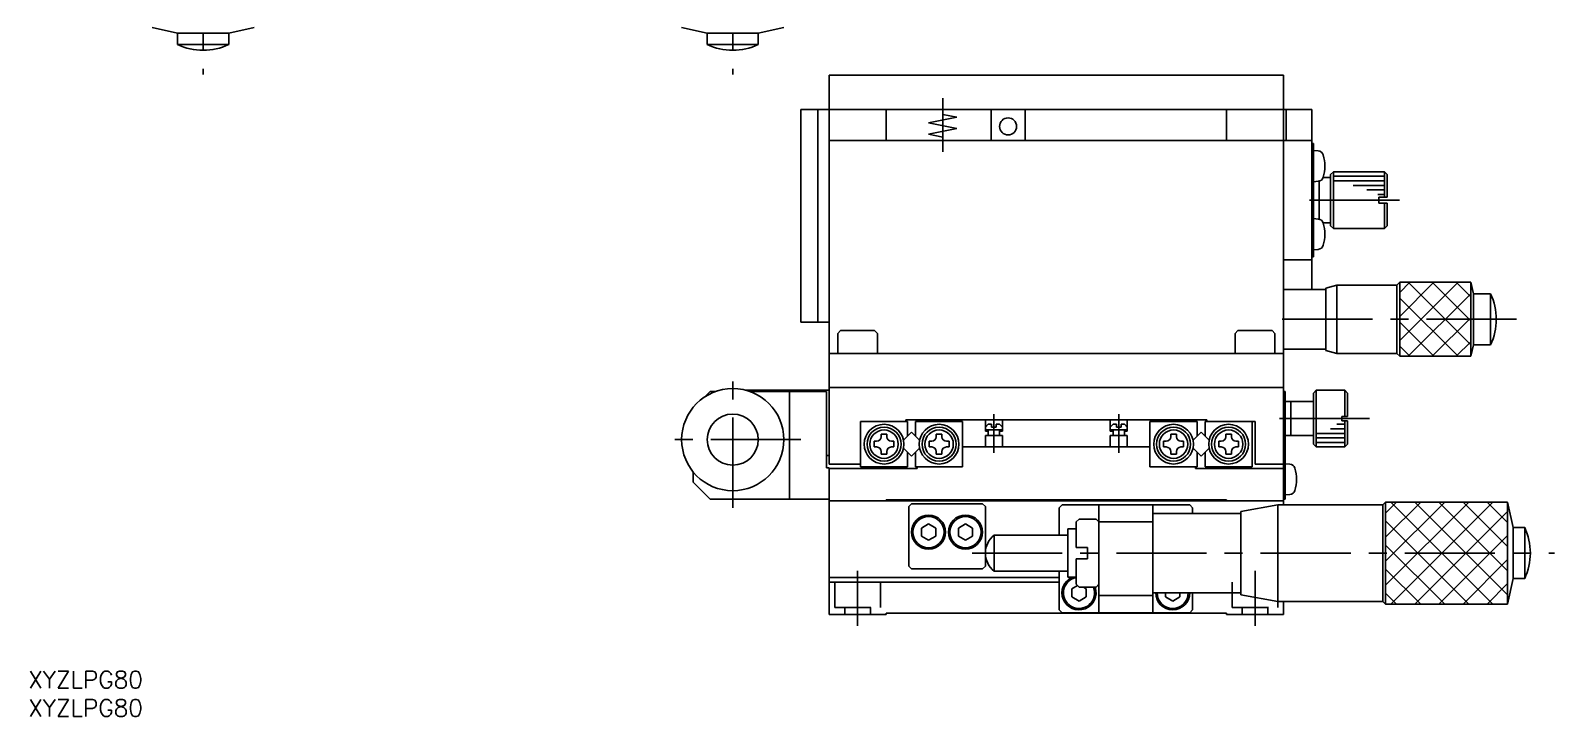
# Model space of a CAD drawing. Extents: x -2 to 405, y -8 to 353.
# Drawn here: x 0.4 to 268.8, y -8 to 112.9 of the extents above; entities that cross this region are included whole.
import ezdxf

# ---------------------------------------------------------------- set-up
doc = ezdxf.new("R2010")
doc.units = 0
doc.header["$LTSCALE"] = 0.5
doc.linetypes.add('CENTER', pattern=[50.8, 31.75, -6.35, 6.35, -6.35])
doc.linetypes.add('DASHED', pattern=[19.05, 12.7, -6.35])
for name, color, linetype in [('MSM_CENTER', 1, 'CENTER'), ('MSM_CONTINUOUS', 7, 'CONTINUOUS'), ('MSM_DASHED', 4, 'DASHED'), ('MSM_NARROW', 5, 'CONTINUOUS'), ('MSM_PART_NUMBER', 7, 'CONTINUOUS')]:
    doc.layers.add(name, color=color, linetype=linetype)
doc.styles.get("Standard").update_dxf_attribs({"font": 'txt.shx', "height": 3, "bigfont": 'bigfont.shx'})

# ---------------------------------------------------------------- blocks, each defined once
blk = doc.blocks.new('*U2')
at = {"layer": 'MSM_PART_NUMBER'}
blk.add_text('XYZLPG80', height=3, dxfattribs=at).set_placement((0, -3))
blk = doc.blocks.new('*U3')
at = {"layer": 'MSM_PART_NUMBER'}
blk.add_text('XYZLPG80', height=3, dxfattribs=at).set_placement((0, -8))

msp = doc.modelspace()

# ---------------------------------------------------------------- linework, layer by layer
at = {"layer": 'MSM_CENTER'}
for p, q in [((30.800001, 207.726498), (30.800001, 105.144854)), ((124.091473, 207.726503), (124.091473, 105.144858)), ((161.09148, 91.5), (161.09148, 101.000006)), ((241.549158, 83.000004), (224.15237, 83.000004)), ((262.157545, 62.000005), (217.928271, 62.000005)), ((124.09148, 28.8), (124.09148, 52.8)), ((170.091481, 45.3), (170.091481, 38.500002)), ((192.091481, 45.3), (192.091481, 38.500002)), ((236.259481, 44.499999), (218.997227, 44.499999)), ((136.09148, 40.8), (112.09148, 40.8)), ((166.268039, 20.800001), (268.849683, 20.800001)), ((146.091482, 17.7), (146.091483, 8)), ((216.091483, 8), (216.091483, 17.7))]:
    msp.add_line(p, q, dxfattribs=at)
at = {"layer": 'MSM_CONTINUOUS'}
for p, q in [((21.800002, 113.403054), (26.300002, 112.403054)), ((39.800001, 113.403054), (35.300001, 112.403054)), ((115.091474, 113.403058), (119.591474, 112.403058)), ((133.091473, 113.403058), (128.591473, 112.403058)), ((35.300001, 112.403054), (26.300002, 112.403054)), ((26.300002, 112.403054), (26.300002, 110.403054)), ((35.300001, 110.403054), (26.300002, 110.403054)), ((35.300001, 112.403054), (35.300001, 110.403054)), ((128.591473, 112.403058), (119.591474, 112.403058)), ((119.591474, 112.403058), (119.591474, 110.403058)), ((128.591473, 110.403058), (119.591474, 110.403058)), ((128.591473, 112.403058), (128.591473, 110.403058)), ((141.091481, 104.999999), (141.091481, 36.500003)), ((221.09148, 104.999999), (141.091481, 104.999999)), ((221.09148, 50.000002), (221.09148, 104.999999)), ((136.091482, 99.000006), (226.091479, 99.000006)), ((136.091482, 99.000006), (136.091482, 61.500002)), ((139.091482, 99.000006), (139.091482, 61.500002)), ((151.091481, 99.000006), (151.091481, 93.5)), ((158.59148, 96.6207), (163.59148, 97.620694)), ((163.59148, 97.620694), (161.09148, 98.120698)), ((169.59148, 99.000006), (169.59148, 93.5)), ((175.591482, 99.000006), (175.591482, 93.5)), ((211.09148, 99.000006), (211.09148, 93.5)), ((221.59148, 99.000006), (221.59148, 93.5)), ((226.091476, 99.000006), (226.091476, 67.250006)), ((163.59148, 95.6207), (158.59148, 96.6207)), ((158.59148, 94.620697), (163.59148, 95.6207)), ((161.09148, 94.120699), (158.59148, 94.620697)), ((141.091481, 93.5), (226.091479, 93.5)), ((226.091479, 93.000003), (226.39148, 93.000003)), ((226.39148, 93.000003), (226.39148, 73.000001)), ((226.39148, 91.75), (227.238729, 91.675875)), ((227.238729, 86.324125), (226.39148, 86.25)), ((227.39148, 79.650478), (227.39148, 86.349523)), ((229.39148, 87.000003), (228.099685, 87.000003)), ((229.39148, 87.500003), (229.89148, 88.000003)), ((229.39148, 78.500004), (229.39148, 87.500003)), ((229.89148, 78.000004), (229.89148, 88.000003)), ((238.891479, 88.000003), (229.89148, 88.000003)), ((238.891479, 88.000003), (238.891479, 83.500004)), ((239.391479, 87.500003), (238.891479, 88.000003)), ((239.391479, 87.500003), (239.391479, 83.500004)), ((239.391479, 83.500004), (237.891479, 83.500004)), ((237.891479, 83.500004), (237.891479, 82.47)), ((237.891479, 82.47), (239.391479, 82.47)), ((238.891479, 82.47), (238.891479, 78.000004)), ((239.391479, 82.47), (239.391479, 78.500004)), ((226.39148, 79.750001), (227.238729, 79.675876)), ((229.39148, 79.000004), (228.099683, 79.000004)), ((229.89148, 78.000004), (229.39148, 78.500004)), ((238.891479, 78.000004), (229.89148, 78.000004)), ((239.391479, 78.500004), (238.891479, 78.000004)), ((221.09148, 72.500001), (226.091479, 72.500001)), ((226.39148, 73.000001), (226.091479, 73.000001)), ((227.238729, 74.324126), (226.39148, 74.250001)), ((221.09148, 67.250006), (228.591476, 67.250006)), ((228.591476, 67.500005), (230.523327, 68.017641)), ((228.591476, 67.500005), (228.591476, 56.500005)), ((230.523327, 68.017641), (241.091475, 68.017641)), ((230.523327, 68.017641), (230.523327, 56.017642)), ((241.591475, 68.517643), (241.091475, 68.017643)), ((241.091475, 55.982366), (241.091475, 68.017641)), ((241.591475, 68.517643), (241.591475, 55.482367)), ((254.091474, 68.517643), (241.591475, 68.517643)), ((254.091474, 68.517643), (254.091474, 55.482367)), ((254.091474, 68.517643), (254.591474, 66.500005)), ((254.591474, 66.500005), (257.591474, 66.500005)), ((254.591474, 66.500005), (254.591474, 57.500005)), ((257.591474, 66.500005), (257.591474, 57.500007)), ((136.091482, 61.500002), (141.091481, 61.500002)), ((143.091483, 60.000005), (142.591483, 59.500005)), ((142.591483, 56.000005), (142.591483, 59.500005)), ((149.091482, 60.000005), (143.091483, 60.000005)), ((149.091482, 60.000005), (149.591482, 59.500005)), ((149.591482, 56.000005), (149.591482, 59.500005)), ((213.091481, 60.000005), (212.591481, 59.500005)), ((212.591481, 56.000005), (212.591481, 59.500005)), ((213.091481, 60.000005), (219.09148, 60.000005)), ((219.09148, 60.000005), (219.59148, 59.500005)), ((219.59148, 56.000005), (219.59148, 59.500005)), ((221.09148, 56.750004), (228.591476, 56.750004)), ((228.591476, 56.500005), (230.523327, 55.982366)), ((254.091474, 55.482367), (254.591474, 57.500005)), ((254.591474, 57.500005), (257.591474, 57.500005)), ((221.09148, 56.000005), (141.091481, 56.000005)), ((230.523327, 55.982366), (241.091475, 55.982366)), ((241.591475, 55.482367), (241.091475, 55.982367)), ((254.091474, 55.482367), (241.591475, 55.482367)), ((120.091481, 49.299999), (119.040443, 48.248961)), ((121.133437, 49.299999), (120.091481, 49.299999)), ((141.091481, 49.500003), (126.395812, 49.500003)), ((140.59148, 49.299999), (127.049523, 49.299999)), ((134.09148, 49.299999), (134.09148, 30.3)), ((140.59148, 49.299999), (140.59148, 35.8)), ((221.091483, 50.000002), (141.091481, 50.000002)), ((221.091483, 29.300001), (221.091483, 50.000002)), ((221.391483, 49.300002), (221.091483, 49.300002)), ((221.391483, 30.300002), (221.391483, 49.300002)), ((226.89148, 49.500002), (226.39148, 49.000002)), ((226.39148, 49.000002), (226.39148, 40.000002)), ((226.89148, 49.500002), (226.89148, 39.500002)), ((226.89148, 49.500002), (231.89148, 49.500002)), ((231.891476, 49.500005), (231.891476, 44.90001)), ((232.391479, 49.000002), (231.89148, 49.500002)), ((232.391479, 44.90001), (232.391479, 49.000002)), ((221.391483, 47.500002), (226.39148, 47.500002)), ((222.391483, 47.500002), (222.391483, 41.499999)), ((154.891481, 44.000002), (146.591481, 44.000002)), ((146.591481, 36.000002), (146.591481, 44.000002)), ((154.591481, 44.3), (154.591481, 44.000002)), ((154.591481, 44.3), (207.591481, 44.3)), ((154.891481, 44.000002), (154.891481, 41.421322)), ((156.291481, 41.421322), (156.291481, 44.000002)), ((156.291481, 44.000002), (164.591481, 44.000002)), ((164.591481, 44.000002), (164.591481, 36.000002)), ((168.591481, 44.3), (168.591481, 42.300001)), ((169.091481, 43.500002), (168.591481, 43.000001)), ((169.691482, 43.500002), (169.091481, 43.500002)), ((169.691482, 43.500002), (169.691482, 43.000001)), ((170.491481, 43.000001), (169.691482, 43.000001)), ((171.091481, 43.500002), (170.491481, 43.500002)), ((170.491481, 43.500002), (170.491481, 43.000001)), ((171.091481, 43.500002), (171.591482, 43.000001)), ((171.591482, 42.300001), (171.591482, 44.3)), ((190.591481, 44.3), (190.591481, 42.300001)), ((191.091481, 43.500002), (190.591481, 43.000001)), ((191.691482, 43.500002), (191.091481, 43.500002)), ((191.691482, 43.500002), (191.691482, 43.000001)), ((192.491481, 43.000001), (191.691482, 43.000001)), ((193.091481, 43.500002), (192.491481, 43.500002)), ((192.491481, 43.500002), (192.491481, 43.000001)), ((193.091481, 43.500002), (193.591482, 43.000001)), ((193.591482, 42.300001), (193.591482, 44.3)), ((197.591481, 44.000002), (205.891481, 44.000002)), ((197.591481, 44.000002), (197.591481, 36.000002)), ((205.891481, 44.000002), (205.891481, 41.421322)), ((207.291481, 44.000002), (207.291481, 41.421322)), ((216.091483, 44.000002), (207.291481, 44.000002)), ((207.591481, 44.3), (207.591481, 44.000002)), ((215.591481, 36.000002), (215.591481, 44.000002)), ((216.091482, 36.499999), (216.091483, 44.000002)), ((232.391476, 44.900007), (231.39148, 44.900007)), ((231.39148, 44.900007), (231.39148, 44.100007)), ((231.39148, 44.100007), (232.391476, 44.100007)), ((231.891476, 44.10001), (231.891476, 39.500006)), ((232.391479, 40.000006), (232.391479, 44.100007)), ((148.991482, 40.500002), (148.991482, 39.500001)), ((148.991482, 40.500002), (149.441481, 40.500002)), ((151.241482, 41.750001), (150.241481, 41.750001)), ((150.241481, 41.750001), (150.241481, 41.300002)), ((151.241482, 41.750001), (151.241482, 41.300002)), ((152.491481, 40.500002), (152.041481, 40.500002)), ((152.491481, 39.500001), (152.491481, 40.500002)), ((154.170663, 40.700503), (155.591481, 42.121322)), ((155.591481, 42.121322), (157.012299, 40.700503)), ((158.691481, 39.500001), (158.691481, 40.500002)), ((158.691481, 40.500002), (159.141481, 40.500002)), ((159.94148, 41.750001), (160.941481, 41.750001)), ((159.94148, 41.750001), (159.94148, 41.300002)), ((160.941481, 41.750001), (160.941481, 41.300002)), ((162.19148, 40.500002), (161.741481, 40.500002)), ((162.19148, 40.500002), (162.19148, 39.500001)), ((171.591482, 42.500002), (168.591481, 42.500002)), ((168.591481, 42.300001), (169.091481, 42.300001)), ((168.591481, 41.500002), (168.591481, 39.500002)), ((171.591482, 41.500002), (168.591481, 41.500002)), ((169.091481, 41.500002), (169.091481, 42.500002)), ((171.091481, 42.500002), (171.091481, 41.500002)), ((171.091481, 42.300001), (171.591482, 42.300001)), ((171.591482, 39.500002), (171.591482, 41.500002)), ((193.591482, 42.500002), (190.591481, 42.500002)), ((190.591481, 42.300001), (191.091481, 42.300001)), ((190.591481, 41.500002), (190.591481, 39.500002)), ((193.591482, 41.500002), (190.591481, 41.500002)), ((191.091481, 41.500002), (191.091481, 42.500002)), ((193.091481, 42.500002), (193.091481, 41.500002)), ((193.091481, 42.300001), (193.591482, 42.300001)), ((193.591482, 39.500002), (193.591482, 41.500002)), ((199.991482, 40.500002), (199.991482, 39.500001)), ((199.991482, 40.500002), (200.441481, 40.500002)), ((202.241482, 41.750001), (201.241481, 41.750001)), ((201.241481, 41.750001), (201.241481, 41.300002)), ((202.241482, 41.750001), (202.241482, 41.300002)), ((203.491481, 40.500002), (203.041481, 40.500002)), ((203.491481, 39.500001), (203.491481, 40.500002)), ((206.591481, 42.121322), (205.170663, 40.700503)), ((208.012299, 40.700503), (206.591481, 42.121322)), ((209.691481, 39.500001), (209.691481, 40.500002)), ((209.691481, 40.500002), (210.141481, 40.500002)), ((210.94148, 41.750001), (211.941481, 41.750001)), ((210.94148, 41.750001), (210.94148, 41.300002)), ((211.941481, 41.750001), (211.941481, 41.300002)), ((213.19148, 40.500002), (212.741481, 40.500002)), ((213.19148, 40.500002), (213.19148, 39.500001)), ((221.391483, 41.499999), (226.39148, 41.499999)), ((141.091481, 38.000003), (140.59148, 38.000003)), ((148.991482, 39.500001), (149.441481, 39.500001)), ((150.241481, 38.250002), (150.241481, 38.700002)), ((150.241481, 38.250002), (151.241482, 38.250002)), ((151.241482, 38.250002), (151.241482, 38.700002)), ((152.491481, 39.500001), (152.041481, 39.500001)), ((155.591481, 37.878682), (154.170663, 39.2995)), ((154.891481, 38.578682), (154.891481, 36.000002)), ((157.012299, 39.2995), (155.591481, 37.878682)), ((156.291481, 36.000002), (156.291481, 38.578682)), ((158.691481, 39.500001), (159.141481, 39.500001)), ((159.94148, 38.250002), (159.94148, 38.700002)), ((160.941481, 38.250002), (159.94148, 38.250002)), ((160.941481, 38.250002), (160.941481, 38.700002)), ((162.19148, 39.500001), (161.741481, 39.500001)), ((197.591481, 39.500002), (164.591481, 39.500002)), ((199.991482, 39.500001), (200.441481, 39.500001)), ((201.241481, 38.250002), (201.241481, 38.700002)), ((201.241481, 38.250002), (202.241482, 38.250002)), ((202.241482, 38.250002), (202.241482, 38.700002)), ((203.491481, 39.500001), (203.041481, 39.500001)), ((205.170663, 39.2995), (206.591481, 37.878682)), ((205.891481, 38.578682), (205.891481, 36.000002)), ((206.591481, 37.878682), (208.012299, 39.2995)), ((207.291481, 38.578682), (207.291481, 36.000002)), ((209.691481, 39.500001), (210.141481, 39.500001)), ((210.94148, 38.250002), (210.94148, 38.700002)), ((211.941481, 38.250002), (210.94148, 38.250002)), ((211.941481, 38.250002), (211.941481, 38.700002)), ((213.19148, 39.500001), (212.741481, 39.500001)), ((226.39148, 40.000002), (226.89148, 39.500002)), ((226.89148, 39.500002), (231.89148, 39.500002)), ((231.89148, 39.500002), (232.391479, 40.000002)), ((117.091481, 35.143145), (117.091481, 33.3)), ((141.091481, 35.8), (140.59148, 35.8)), ((141.091481, 36.500003), (146.591481, 36.500003)), ((141.091481, 35.8), (141.091481, 10)), ((156.591481, 35.700002), (141.091481, 35.700002)), ((154.891481, 36.000002), (146.591481, 36.000002)), ((156.291481, 36.000002), (164.591481, 36.000002)), ((156.591481, 36.000002), (156.591481, 35.700002)), ((205.891481, 36.000002), (197.591481, 36.000002)), ((205.591481, 36.000002), (205.591481, 35.700002)), ((205.591481, 35.700002), (221.091481, 35.700002)), ((207.291481, 36.000002), (215.591481, 36.000002)), ((216.091483, 36.499999), (221.091483, 36.499999)), ((221.391483, 36.550002), (222.238732, 36.475877)), ((117.091481, 33.3), (120.091481, 30.3)), ((120.091481, 30.3), (141.091481, 30.3)), ((221.091483, 30.000002), (141.091481, 30.000002)), ((151.091481, 30.200002), (151.091481, 30.000002)), ((151.091481, 30.200002), (211.091481, 30.200002)), ((211.091481, 30.200002), (211.091481, 30.000002)), ((221.391483, 30.300002), (221.091483, 30.300002)), ((222.238732, 31.124127), (221.391483, 31.050002)), ((238.591483, 29.300001), (239.091483, 29.800001)), ((239.091483, 29.800001), (239.091483, 11.800002)), ((260.591483, 29.800001), (239.091483, 29.800001)), ((260.591483, 29.800001), (260.591483, 11.800002)), ((260.591483, 29.800001), (261.591483, 25.300001)), ((155.591482, 29.500003), (155.091482, 29.000002)), ((155.091482, 29.000002), (155.091482, 18.500002)), ((155.591482, 29.500003), (168.091482, 29.500003)), ((168.591482, 29.000002), (168.091482, 29.500003)), ((168.591482, 18.500002), (168.591482, 29.000002)), ((182.091483, 29.3), (181.591484, 28.800001)), ((181.591484, 23.975001), (181.591484, 28.800001)), ((204.591484, 29.3), (182.091483, 29.3)), ((188.591483, 29.3), (188.591483, 10.3)), ((198.091484, 10.3), (198.091484, 29.3)), ((198.091484, 27.800001), (213.591483, 27.800001)), ((205.091483, 28.800001), (204.591484, 29.3)), ((205.091483, 27.800001), (205.091483, 28.800001)), ((220.091482, 29.300001), (213.591483, 28.153876)), ((213.591483, 28.153876), (213.591483, 13.446127)), ((220.091482, 29.300001), (238.591483, 29.300001)), ((220.091482, 29.300001), (220.091482, 12.300002)), ((238.591483, 12.300002), (238.591483, 29.300001)), ((158.591483, 25.943378), (157.341483, 25.22169)), ((157.341483, 25.22169), (157.341483, 23.778314)), ((159.841483, 25.22169), (158.591483, 25.943378)), ((159.841483, 23.778314), (159.841483, 25.22169)), ((165.091483, 25.943378), (163.841483, 25.22169)), ((163.841483, 25.22169), (163.841483, 23.778314)), ((166.341483, 25.22169), (165.091483, 25.943378)), ((166.341483, 23.778314), (166.341483, 25.22169)), ((183.091483, 25.050001), (184.591483, 25.050001)), ((183.091483, 25.050001), (183.091483, 16.550002)), ((184.591483, 26.300001), (185.091483, 26.800001)), ((184.591483, 26.300001), (184.591483, 21.800001)), ((188.091483, 26.800001), (185.091483, 26.800001)), ((188.091483, 26.800001), (188.591483, 26.300001)), ((198.091484, 26.3), (188.591483, 26.3)), ((261.591483, 25.300001), (261.591483, 16.300002)), ((261.591483, 25.300001), (263.591483, 25.300001)), ((263.591483, 25.300001), (263.591483, 16.300002)), ((157.341483, 23.778314), (158.591483, 23.056625)), ((158.591483, 23.056625), (159.841483, 23.778314)), ((163.841483, 23.778314), (165.091483, 23.056625)), ((165.091483, 23.056625), (166.341483, 23.778314)), ((170.158506, 23.975001), (170.158506, 17.625001)), ((170.158506, 23.975001), (183.091483, 23.975001)), ((184.591483, 21.800001), (186.591483, 21.800001)), ((186.591483, 21.800001), (186.591483, 19.800001)), ((184.591483, 19.800001), (186.591483, 19.800001)), ((184.591483, 19.800001), (184.591483, 15.300001)), ((141.091481, 16.5), (181.591484, 16.5)), ((155.091482, 18.500002), (155.591482, 18.000002)), ((155.591482, 18.000002), (168.091482, 18.000002)), ((168.091482, 18.000002), (168.591482, 18.500002)), ((170.158506, 17.625002), (183.091483, 17.625002)), ((181.591484, 10.8), (181.591484, 17.625002)), ((183.091483, 16.550002), (184.591483, 16.550002)), ((260.591483, 11.800002), (261.591483, 16.300002)), ((261.591483, 16.300002), (263.591483, 16.300002)), ((141.091481, 15.7), (181.591484, 15.7)), ((184.810395, 15.081089), (183.841483, 14.521688)), ((183.841483, 14.521688), (183.841483, 13.078312)), ((184.591483, 15.300001), (185.091483, 14.800001)), ((185.091483, 14.800001), (188.091483, 14.800001)), ((186.341483, 14.521688), (185.859431, 14.800001)), ((186.341483, 13.078312), (186.341483, 14.521688)), ((188.591483, 15.300001), (188.091483, 14.800001)), ((198.091484, 13.8), (213.591483, 13.800002)), ((200.341483, 13.8), (200.341483, 13.078312)), ((202.841483, 13.078312), (202.841483, 13.8)), ((205.091483, 10.8), (205.091483, 13.800002)), ((220.091482, 12.300002), (213.591483, 13.446127)), ((181.591484, 10.8), (182.091483, 10.3)), ((183.841483, 13.078312), (185.091483, 12.356623)), ((185.091483, 12.356623), (186.341483, 13.078312)), ((188.591483, 13.3), (198.091484, 13.3)), ((200.341483, 13.078312), (201.591483, 12.356623)), ((201.591483, 12.356623), (202.841483, 13.078312)), ((204.591484, 10.3), (205.091483, 10.8)), ((220.091482, 12.300002), (238.591483, 12.300002)), ((221.091483, 10), (221.091483, 12.300002)), ((238.591483, 12.300002), (239.091483, 11.800002)), ((260.591483, 11.800002), (239.091483, 11.800002)), ((141.091481, 10), (151.091481, 10)), ((151.091481, 10.2), (151.091481, 10)), ((151.091481, 10.2), (211.091483, 10.2)), ((182.091483, 10.3), (204.591484, 10.3)), ((211.091483, 10), (211.091483, 10.2)), ((211.091483, 10), (221.091483, 10))]:
    msp.add_line(p, q, dxfattribs=at)
for centre, radius in [((172.59148, 96.000006), 1.499994), ((124.09148, 40.8), 9), ((124.09148, 40.8), 4.5), ((150.741481, 40.000002), 3.499999), ((150.741481, 40.000002), 3.000001), ((160.441481, 40.000002), 3.499999), ((160.441481, 40.000002), 3.000001), ((201.741481, 40.000002), 3.499999), ((201.741481, 40.000002), 3.000001), ((211.441481, 40.000002), 3.499999), ((211.441481, 40.000002), 3.000001), ((150.741481, 40.000002), 2.5), ((160.441481, 40.000002), 2.5), ((201.741481, 40.000002), 2.5), ((211.441481, 40.000002), 2.5), ((158.591483, 24.500002), 3), ((158.591483, 24.500002), 2.75), ((165.091483, 24.500002), 3), ((165.091483, 24.500002), 2.75)]:
    msp.add_circle(centre, radius, dxfattribs=at)
for centre, radius, start, end in [((30.800001, 120.028054), 10.625, 244.942385, 295.057615), ((124.091473, 120.028058), 10.625, 244.942385, 295.057615), ((227.151573, 90.679681), 1, 16.257028, 85), ((221.39148, 89), 7, 343.742972, 16.257028), ((227.151573, 87.320319), 1, 275, 343.742972), ((227.151573, 78.679682), 1, 16.257028, 85), ((221.39148, 77.000001), 7, 343.742972, 16.257028), ((227.151573, 75.32032), 1, 275, 343.742972), ((247.966508, 62.000005), 10.624969, 334.942309, 25.057691), ((149.441481, 41.300002), 0.799999, 270, 0), ((152.041481, 41.300002), 0.799999, 180, 270), ((159.141481, 41.300002), 0.799999, 270, 0), ((161.741481, 41.300002), 0.799999, 180, 270), ((200.441481, 41.300002), 0.799999, 270, 0), ((203.041481, 41.300002), 0.799999, 180, 270), ((210.141481, 41.300002), 0.799999, 270, 0), ((212.741481, 41.300002), 0.799999, 180, 270), ((149.441481, 38.700002), 0.799999, 0, 90), ((152.041481, 38.700002), 0.799999, 90, 180), ((159.141481, 38.700002), 0.799999, 0, 90), ((161.741481, 38.700002), 0.799999, 90, 180), ((200.441481, 38.700002), 0.799999, 0, 90), ((203.041481, 38.700002), 0.799999, 90, 180), ((210.141481, 38.700002), 0.799999, 0, 90), ((212.741481, 38.700002), 0.799999, 90, 180), ((222.151576, 35.479683), 1, 16.257028, 85), ((216.391483, 33.800002), 7, 343.742972, 16.257028), ((222.151576, 32.120321), 1, 275, 343.742972), ((253.966483, 20.800001), 10.625, 334.942385, 25.057615), ((172.591482, 20.800001), 4, 127.462649, 232.537351), ((185.091483, 13.8), 3, 113.556369, 19.471241), ((185.091483, 13.8), 2.75, 100.475682, 21.323709), ((201.591483, 13.8), 3, 180, 0), ((201.591483, 13.8), 2.75, 180, 0)]:
    msp.add_arc(centre, radius, start, end, dxfattribs=at)
at = {"layer": 'MSM_DASHED'}
for p, q in [((142.091483, 11.2), (142.091483, 15.7)), ((150.091483, 11.2), (150.091483, 15.7)), ((212.091483, 11.2), (212.091483, 15.7)), ((142.091483, 11.2), (150.091483, 11.2)), ((143.841483, 11.2), (143.841483, 10)), ((148.341483, 11.2), (148.341483, 10)), ((212.091483, 11.2), (220.091483, 11.2)), ((213.841483, 11.2), (213.841483, 10)), ((218.341483, 11.2), (218.341483, 10)), ((220.091483, 11.2), (220.091483, 12.300002))]:
    msp.add_line(p, q, dxfattribs=at)
at = {"layer": 'MSM_NARROW'}
for p, q in [((238.891473, 87.200006), (229.89148, 87.200006)), ((238.891473, 86.400006), (229.89148, 86.400006)), ((233.407179, 85.600006), (238.891473, 85.600006)), ((235.803497, 84.800006), (238.891473, 84.800006)), ((237.725819, 84.000006), (238.891473, 84.000006)), ((241.591475, 66.742646), (243.366472, 68.517643)), ((241.591475, 62.500005), (247.609113, 68.517643)), ((241.591475, 58.257364), (251.851754, 68.517643)), ((254.091474, 57.485287), (243.059118, 68.517643)), ((254.091474, 61.727928), (247.301759, 68.517643)), ((254.091474, 65.970569), (251.5444, 68.517643)), ((251.851754, 55.482367), (241.591475, 65.742646)), ((243.059118, 55.482367), (254.091474, 66.514723)), ((247.301759, 55.482367), (254.091474, 62.272082)), ((247.609113, 55.482367), (241.591475, 61.500005)), ((243.366472, 55.482367), (241.591475, 57.257364)), ((251.5444, 55.482367), (254.091474, 58.029441)), ((230.518035, 43.499996), (231.891476, 43.499996)), ((226.891476, 41.899996), (231.891476, 41.899996)), ((226.891476, 41.099996), (231.891476, 41.099996)), ((226.891476, 40.299996), (231.891476, 40.299996)), ((229.392469, 42.699996), (231.891476, 42.699996)), ((239.091483, 27.858875), (241.03261, 29.800001)), ((239.091483, 23.616234), (245.27525, 29.800001)), ((239.091483, 19.373593), (249.517891, 29.800001)), ((239.091483, 15.130952), (253.760532, 29.800001)), ((258.003171, 11.800002), (240.003172, 29.800001)), ((240.003173, 11.800002), (258.003172, 29.800001)), ((260.591483, 13.454331), (244.245813, 29.800001)), ((260.591483, 17.696972), (248.488454, 29.800001)), ((260.591483, 21.939612), (252.731094, 29.800001)), ((260.591483, 26.182253), (256.973735, 29.800001)), ((244.245814, 11.800002), (260.591483, 28.145671)), ((253.760531, 11.800002), (239.091483, 26.46905)), ((249.51789, 11.800002), (239.091483, 22.226409)), ((248.488455, 11.800002), (260.591483, 23.90303)), ((252.731095, 11.800002), (260.591483, 19.66039)), ((245.275249, 11.800002), (239.091483, 17.983768)), ((241.032609, 11.800002), (239.091483, 13.741127)), ((256.973736, 11.800002), (260.591483, 15.417749))]:
    msp.add_line(p, q, dxfattribs=at)

# ---------------------------------------------------------------- block references
at = {"layer": 'MSM_CONTINUOUS'}
for name in ['*U2', '*U3']:
    msp.add_blockref(name, (0, 0), dxfattribs=at)

doc.saveas('drawing.dxf')
